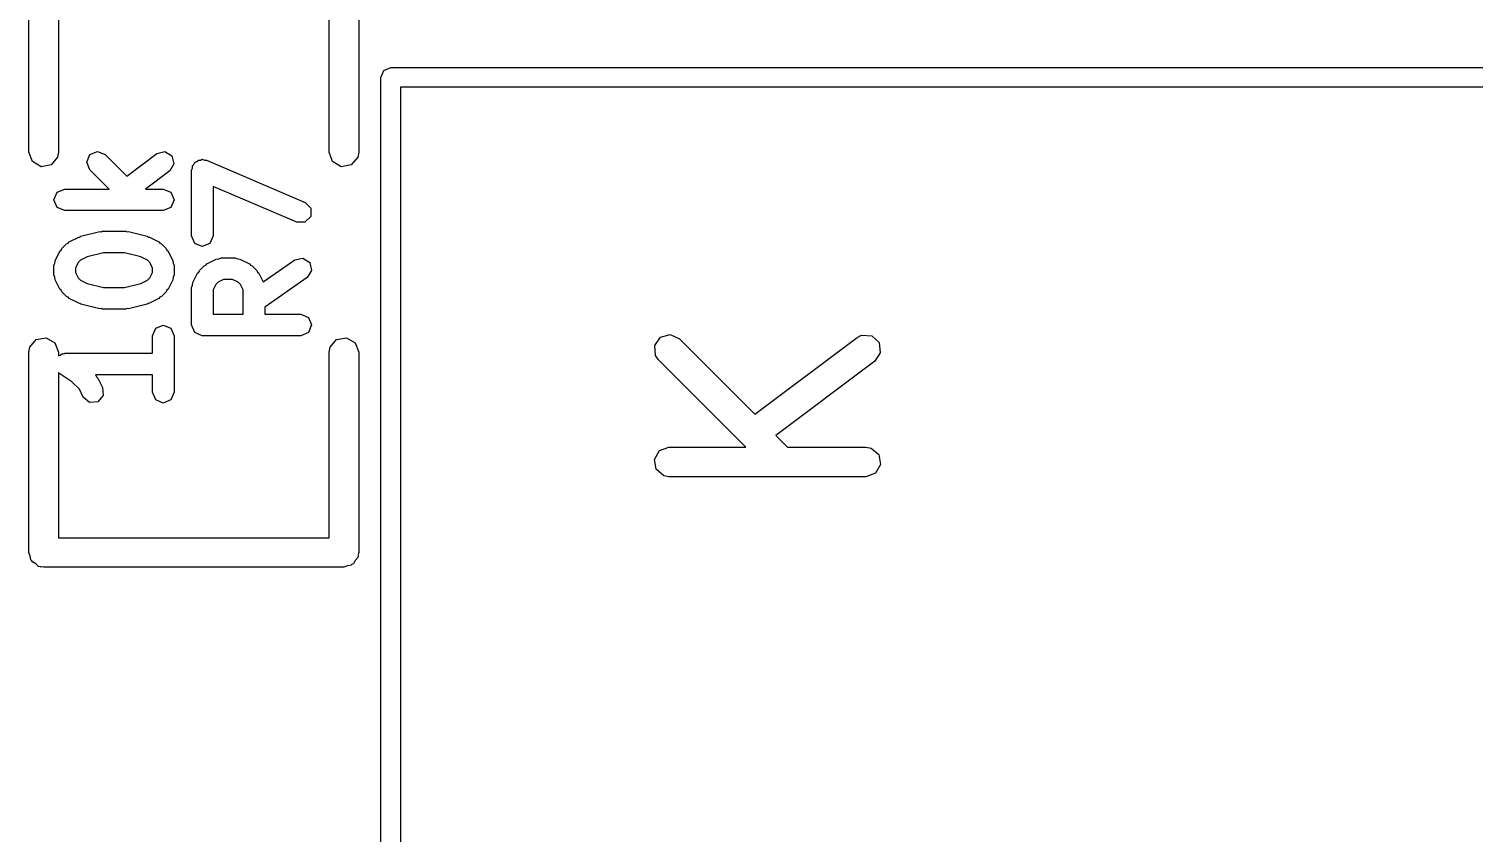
# Model space of a CAD drawing. Extents: x 1.92 to 3.29, y 0.28 to 3.35.
# Drawn here: x 2.6737 to 2.9626, y 0.758 to 0.9187 of the extents above; entities that cross this region are included whole.
import ezdxf

# ---------------------------------------------------------------- set-up
doc = ezdxf.new("R2010")
doc.units = 0
doc.header["$MEASUREMENT"] = 0
doc.layers.add('BLACK', color=7, linetype='CONTINUOUS')

msp = doc.modelspace()

# ---------------------------------------------------------------- linework, layer by layer
at = {"layer": 'BLACK', "linetype": 'CONTINUOUS'}
for p, q in [((2.67374, 0.894114), (2.67374, 0.934114)), ((2.73965, 0.934114), (2.73965, 0.894114)), ((2.67965, 0.931161), (2.67965, 0.894114)), ((2.73374, 0.894114), (2.73374, 0.931161)), ((2.74409, 0.909055), (2.74467, 0.910447)), ((2.74467, 0.910447), (2.74606, 0.911024)), ((2.74606, 0.911024), (3.10039, 0.911024)), ((2.74409, 0.475984), (2.74409, 0.909055)), ((2.74803, 0.907087), (2.74803, 0.477953)), ((3.09843, 0.907087), (2.74803, 0.907087)), ((2.67443, 0.892216), (2.67374, 0.894114)), ((2.67947, 0.893104), (2.67817, 0.891557)), ((2.67965, 0.894114), (2.67947, 0.893104)), ((2.68532, 0.892097), (2.68595, 0.893618)), ((2.68595, 0.893618), (2.68747, 0.894247)), ((2.68747, 0.894247), (2.68899, 0.893618)), ((2.68899, 0.893618), (2.6933, 0.889308)), ((2.6933, 0.889308), (2.69931, 0.893817)), ((2.69931, 0.893817), (2.70091, 0.894226)), ((2.70091, 0.894226), (2.70232, 0.893387)), ((2.70232, 0.893387), (2.70273, 0.891793)), ((2.70802, 0.892522), (2.7084, 0.892681)), ((2.7084, 0.892681), (2.70881, 0.892512)), ((2.73443, 0.892216), (2.73374, 0.894114)), ((2.73947, 0.893104), (2.73817, 0.891557)), ((2.73965, 0.894114), (2.73947, 0.893104)), ((2.67618, 0.891206), (2.67443, 0.892216)), ((2.67817, 0.891557), (2.67618, 0.891206)), ((2.68595, 0.890577), (2.68532, 0.892097)), ((2.68979, 0.886743), (2.68595, 0.890577)), ((2.70189, 0.890377), (2.69705, 0.886743)), ((2.70273, 0.891793), (2.70189, 0.890377)), ((2.70625, 0.890531), (2.70642, 0.890938)), ((2.70625, 0.877397), (2.70625, 0.890531)), ((2.70642, 0.890938), (2.70643, 0.891378)), ((2.70643, 0.891378), (2.70673, 0.891668)), ((2.70673, 0.891668), (2.70688, 0.892051)), ((2.70688, 0.892051), (2.70729, 0.89222)), ((2.70729, 0.89222), (2.70761, 0.892527)), ((2.70761, 0.892527), (2.70802, 0.892522)), ((2.70881, 0.892512), (2.70925, 0.892507)), ((2.70925, 0.892507), (2.72895, 0.884064)), ((2.73618, 0.891206), (2.73443, 0.892216)), ((2.73817, 0.891557), (2.73618, 0.891206)), ((2.72726, 0.880112), (2.71055, 0.88727)), ((2.71055, 0.88727), (2.71055, 0.877397)), ((2.67875, 0.884593), (2.67938, 0.886113)), ((2.67938, 0.883072), (2.67875, 0.884593)), ((2.67938, 0.886113), (2.6809, 0.886743)), ((2.6809, 0.886743), (2.68979, 0.886743)), ((2.69705, 0.886743), (2.7006, 0.886743)), ((2.7006, 0.886743), (2.70213, 0.886113)), ((2.70213, 0.886113), (2.70275, 0.884593)), ((2.70275, 0.884593), (2.70213, 0.883072)), ((2.72895, 0.884064), (2.7301, 0.882886)), ((2.6809, 0.882443), (2.67938, 0.883072)), ((2.7006, 0.882443), (2.6809, 0.882443)), ((2.70213, 0.883072), (2.7006, 0.882443)), ((2.73008, 0.881241), (2.7289, 0.880092)), ((2.7301, 0.882886), (2.73008, 0.881241)), ((2.68414, 0.877298), (2.68789, 0.878236)), ((2.68789, 0.878236), (2.68816, 0.878196)), ((2.68816, 0.878196), (2.68841, 0.8783)), ((2.68841, 0.8783), (2.6931, 0.8783)), ((2.6931, 0.8783), (2.69335, 0.878196)), ((2.69335, 0.878196), (2.69362, 0.878236)), ((2.69362, 0.878236), (2.69737, 0.877298)), ((2.7289, 0.880092), (2.72726, 0.880112)), ((2.68032, 0.874856), (2.68126, 0.875794)), ((2.68126, 0.875794), (2.68159, 0.875929)), ((2.68159, 0.875929), (2.68182, 0.876197)), ((2.68182, 0.876197), (2.6837, 0.877135)), ((2.6837, 0.877135), (2.68394, 0.877152)), ((2.68394, 0.877152), (2.68414, 0.877298)), ((2.69737, 0.877298), (2.69757, 0.877152)), ((2.69757, 0.877152), (2.69781, 0.877135)), ((2.69781, 0.877135), (2.69969, 0.876197)), ((2.69969, 0.876197), (2.69992, 0.875929)), ((2.69992, 0.875929), (2.70025, 0.875794)), ((2.70025, 0.875794), (2.70119, 0.874856)), ((2.70688, 0.875877), (2.70625, 0.877397)), ((2.7084, 0.875247), (2.70688, 0.875877)), ((2.70993, 0.875877), (2.7084, 0.875247)), ((2.71055, 0.877397), (2.70993, 0.875877)), ((2.67895, 0.871922), (2.67898, 0.872421)), ((2.67898, 0.872421), (2.67992, 0.874297)), ((2.67992, 0.874297), (2.68019, 0.874529)), ((2.68019, 0.874529), (2.68032, 0.874856)), ((2.68405, 0.872507), (2.68361, 0.872062)), ((2.68541, 0.873183), (2.68405, 0.872507)), ((2.68867, 0.874), (2.68541, 0.873183)), ((2.69284, 0.874), (2.68867, 0.874)), ((2.6961, 0.873183), (2.69284, 0.874)), ((2.69746, 0.872507), (2.6961, 0.873183)), ((2.6979, 0.872062), (2.69746, 0.872507)), ((2.70119, 0.874856), (2.70132, 0.874529)), ((2.70132, 0.874529), (2.70159, 0.874297)), ((2.70159, 0.874297), (2.70253, 0.872421)), ((2.70253, 0.872421), (2.70256, 0.871922)), ((2.70932, 0.871816), (2.7112, 0.872754)), ((2.7112, 0.872754), (2.71169, 0.872789)), ((2.71169, 0.872789), (2.71216, 0.872981)), ((2.71216, 0.872981), (2.71497, 0.872981)), ((2.71497, 0.872981), (2.71543, 0.872789)), ((2.71543, 0.872789), (2.71593, 0.872754)), ((2.71593, 0.872754), (2.71781, 0.871816)), ((2.72057, 0.868184), (2.72687, 0.872592)), ((2.72687, 0.872592), (2.72848, 0.872948)), ((2.72848, 0.872948), (2.72987, 0.872064)), ((2.67875, 0.871459), (2.67895, 0.871922)), ((2.67875, 0.869583), (2.67875, 0.871459)), ((2.67895, 0.869121), (2.67875, 0.869583)), ((2.68361, 0.872062), (2.68305, 0.870952)), ((2.68305, 0.870952), (2.68305, 0.870091)), ((2.68305, 0.870091), (2.68361, 0.868981)), ((2.69845, 0.870952), (2.6979, 0.872062)), ((2.6979, 0.868981), (2.69845, 0.870091)), ((2.69845, 0.870091), (2.69845, 0.870952)), ((2.70256, 0.871922), (2.70275, 0.871459)), ((2.70275, 0.869583), (2.70256, 0.869121)), ((2.70275, 0.871459), (2.70275, 0.869583)), ((2.70648, 0.86804), (2.70742, 0.869916)), ((2.70742, 0.869916), (2.70769, 0.870148)), ((2.70769, 0.870148), (2.70782, 0.870475)), ((2.70782, 0.870475), (2.70876, 0.871413)), ((2.70876, 0.871413), (2.70909, 0.871548)), ((2.70909, 0.871548), (2.70932, 0.871816)), ((2.71781, 0.871816), (2.71804, 0.871548)), ((2.71804, 0.871548), (2.71837, 0.871413)), ((2.71837, 0.871413), (2.71931, 0.870475)), ((2.71931, 0.870475), (2.71944, 0.870148)), ((2.71944, 0.870148), (2.71971, 0.869916)), ((2.71971, 0.869916), (2.72057, 0.868184)), ((2.73022, 0.870457), (2.72934, 0.869069)), ((2.72987, 0.872064), (2.73022, 0.870457)), ((2.67898, 0.868622), (2.67895, 0.869121)), ((2.67992, 0.866745), (2.67898, 0.868622)), ((2.68019, 0.866514), (2.67992, 0.866745)), ((2.68361, 0.868981), (2.68405, 0.868536)), ((2.68405, 0.868536), (2.68541, 0.867859)), ((2.68541, 0.867859), (2.68867, 0.867043)), ((2.68867, 0.867043), (2.69284, 0.867043)), ((2.69284, 0.867043), (2.6961, 0.867859)), ((2.6961, 0.867859), (2.69746, 0.868536)), ((2.69746, 0.868536), (2.6979, 0.868981)), ((2.70159, 0.866745), (2.70132, 0.866514)), ((2.70253, 0.868622), (2.70159, 0.866745)), ((2.70256, 0.869121), (2.70253, 0.868622)), ((2.70625, 0.867078), (2.70645, 0.867541)), ((2.70625, 0.859574), (2.70625, 0.867078)), ((2.70645, 0.867541), (2.70648, 0.86804)), ((2.71111, 0.867681), (2.71055, 0.866571)), ((2.71055, 0.866571), (2.71055, 0.861724)), ((2.71155, 0.868126), (2.71111, 0.867681)), ((2.71266, 0.868681), (2.71155, 0.868126)), ((2.71446, 0.868681), (2.71266, 0.868681)), ((2.71557, 0.868126), (2.71446, 0.868681)), ((2.71602, 0.867681), (2.71557, 0.868126)), ((2.71657, 0.866571), (2.71602, 0.867681)), ((2.71657, 0.861724), (2.71657, 0.866571)), ((2.72934, 0.869069), (2.72087, 0.863145)), ((2.68032, 0.866187), (2.68019, 0.866514)), ((2.68126, 0.865249), (2.68032, 0.866187)), ((2.68159, 0.865113), (2.68126, 0.865249)), ((2.68182, 0.864846), (2.68159, 0.865113)), ((2.6837, 0.863908), (2.68182, 0.864846)), ((2.68394, 0.86389), (2.6837, 0.863908)), ((2.68414, 0.863745), (2.68394, 0.86389)), ((2.68789, 0.862807), (2.68414, 0.863745)), ((2.69737, 0.863745), (2.69362, 0.862807)), ((2.69757, 0.86389), (2.69737, 0.863745)), ((2.69781, 0.863908), (2.69757, 0.86389)), ((2.69969, 0.864846), (2.69781, 0.863908)), ((2.69992, 0.865113), (2.69969, 0.864846)), ((2.70025, 0.865249), (2.69992, 0.865113)), ((2.70119, 0.866187), (2.70025, 0.865249)), ((2.70132, 0.866514), (2.70119, 0.866187)), ((2.68816, 0.862847), (2.68789, 0.862807)), ((2.68841, 0.862743), (2.68816, 0.862847)), ((2.6931, 0.862743), (2.68841, 0.862743)), ((2.69335, 0.862847), (2.6931, 0.862743)), ((2.69362, 0.862807), (2.69335, 0.862847)), ((2.71055, 0.861724), (2.71657, 0.861724)), ((2.72087, 0.863145), (2.72087, 0.861724)), ((2.72087, 0.861724), (2.7281, 0.861724)), ((2.7281, 0.861724), (2.72963, 0.861094)), ((2.72963, 0.861094), (2.73025, 0.859574)), ((2.69845, 0.857388), (2.69908, 0.858908)), ((2.69908, 0.858908), (2.7006, 0.859538)), ((2.7006, 0.859538), (2.70213, 0.858908)), ((2.70213, 0.858908), (2.70275, 0.857388)), ((2.70688, 0.858053), (2.70625, 0.859574)), ((2.7084, 0.857424), (2.70688, 0.858053)), ((2.72963, 0.858053), (2.7281, 0.857424)), ((2.73025, 0.859574), (2.72963, 0.858053)), ((2.67374, 0.854114), (2.67392, 0.855124)), ((2.67392, 0.855124), (2.67522, 0.856671)), ((2.67522, 0.856671), (2.67721, 0.857022)), ((2.67721, 0.857022), (2.67895, 0.856012)), ((2.67895, 0.856012), (2.67965, 0.854114)), ((2.69845, 0.853909), (2.69845, 0.857388)), ((2.70275, 0.857388), (2.70275, 0.846131)), ((2.7281, 0.857424), (2.7084, 0.857424)), ((2.73374, 0.854114), (2.73392, 0.855124)), ((2.73392, 0.855124), (2.73522, 0.856671)), ((2.73522, 0.856671), (2.73721, 0.857022)), ((2.73721, 0.857022), (2.73895, 0.856012)), ((2.73895, 0.856012), (2.73965, 0.854114)), ((2.79882, 0.85547), (2.79997, 0.857124)), ((2.79899, 0.853458), (2.79882, 0.85547)), ((2.79997, 0.857124), (2.80193, 0.857647)), ((2.80193, 0.857647), (2.80376, 0.856794)), ((2.80376, 0.856794), (2.81882, 0.841731)), ((2.81882, 0.841731), (2.83927, 0.857068)), ((2.83927, 0.857068), (2.84018, 0.857531)), ((2.84018, 0.857531), (2.8422, 0.857421)), ((2.8422, 0.857421), (2.84367, 0.85604)), ((2.84367, 0.85604), (2.84391, 0.854035)), ((2.67374, 0.814114), (2.67374, 0.854114)), ((2.67965, 0.854114), (2.67965, 0.853388)), ((2.67965, 0.853388), (2.67996, 0.853519)), ((2.67996, 0.853519), (2.68048, 0.853868)), ((2.68048, 0.853868), (2.6807, 0.853825)), ((2.6807, 0.853825), (2.6809, 0.853909)), ((2.6809, 0.853909), (2.69845, 0.853909)), ((2.73374, 0.817067), (2.73374, 0.854114)), ((2.73965, 0.854114), (2.73965, 0.814114)), ((2.79958, 0.852618), (2.79899, 0.853458)), ((2.81704, 0.835161), (2.79958, 0.852618)), ((2.84281, 0.852343), (2.82304, 0.837513)), ((2.84391, 0.854035), (2.84281, 0.852343)), ((2.67971, 0.849971), (2.67965, 0.85007)), ((2.67965, 0.85007), (2.67965, 0.817067)), ((2.68235, 0.848212), (2.67971, 0.849971)), ((2.69845, 0.849609), (2.68703, 0.849609)), ((2.68703, 0.849609), (2.68712, 0.849527)), ((2.68712, 0.849527), (2.68725, 0.8492)), ((2.69845, 0.846131), (2.69845, 0.849609)), ((2.68383, 0.846733), (2.68235, 0.848212)), ((2.68461, 0.845169), (2.68383, 0.846733)), ((2.68725, 0.8492), (2.68752, 0.848969)), ((2.68752, 0.848969), (2.68846, 0.847092)), ((2.68846, 0.847092), (2.68857, 0.845451)), ((2.68585, 0.844091), (2.68461, 0.845169)), ((2.68749, 0.844208), (2.68585, 0.844091)), ((2.68857, 0.845451), (2.68749, 0.844208)), ((2.69908, 0.844611), (2.69845, 0.846131)), ((2.7006, 0.843981), (2.69908, 0.844611)), ((2.70213, 0.844611), (2.7006, 0.843981)), ((2.70275, 0.846131), (2.70213, 0.844611)), ((2.79977, 0.83447), (2.80167, 0.835161)), ((2.80167, 0.835161), (2.81704, 0.835161)), ((2.82304, 0.837513), (2.82539, 0.835161)), ((2.82539, 0.835161), (2.84104, 0.835161)), ((2.84104, 0.835161), (2.84205, 0.834983)), ((2.84205, 0.834983), (2.8436, 0.833685)), ((2.79876, 0.832721), (2.79977, 0.83447)), ((2.79911, 0.830732), (2.79876, 0.832721)), ((2.8436, 0.833685), (2.84395, 0.831696)), ((2.80066, 0.829434), (2.79911, 0.830732)), ((2.80167, 0.829256), (2.80066, 0.829434)), ((2.84104, 0.829256), (2.80167, 0.829256)), ((2.84294, 0.829947), (2.84104, 0.829256)), ((2.84395, 0.831696), (2.84294, 0.829947)), ((2.67965, 0.817067), (2.73374, 0.817067)), ((2.674, 0.813393), (2.67374, 0.814114)), ((2.67414, 0.812638), (2.674, 0.813393)), ((2.67434, 0.812467), (2.67414, 0.812638)), ((2.67443, 0.812216), (2.67434, 0.812467)), ((2.6751, 0.811833), (2.67443, 0.812216)), ((2.67568, 0.811339), (2.6751, 0.811833)), ((2.73834, 0.811761), (2.73817, 0.811557)), ((2.73859, 0.811852), (2.73834, 0.811761)), ((2.73897, 0.812517), (2.73859, 0.811852)), ((2.73947, 0.813104), (2.73897, 0.812517)), ((2.73954, 0.813488), (2.73947, 0.813104)), ((2.7396, 0.813601), (2.73954, 0.813488)), ((2.73965, 0.814114), (2.73958, 0.813731)), ((2.73958, 0.813731), (2.7396, 0.813601)), ((2.67607, 0.811272), (2.67568, 0.811339)), ((2.67618, 0.811206), (2.67607, 0.811272)), ((2.67631, 0.811229), (2.67618, 0.811206)), ((2.67669, 0.811161), (2.67631, 0.811229)), ((2.73669, 0.811161), (2.67669, 0.811161)), ((2.73741, 0.811424), (2.73669, 0.811161)), ((2.73817, 0.811557), (2.73741, 0.811424))]:
    msp.add_line(p, q, dxfattribs=at)

doc.saveas('drawing.dxf')
